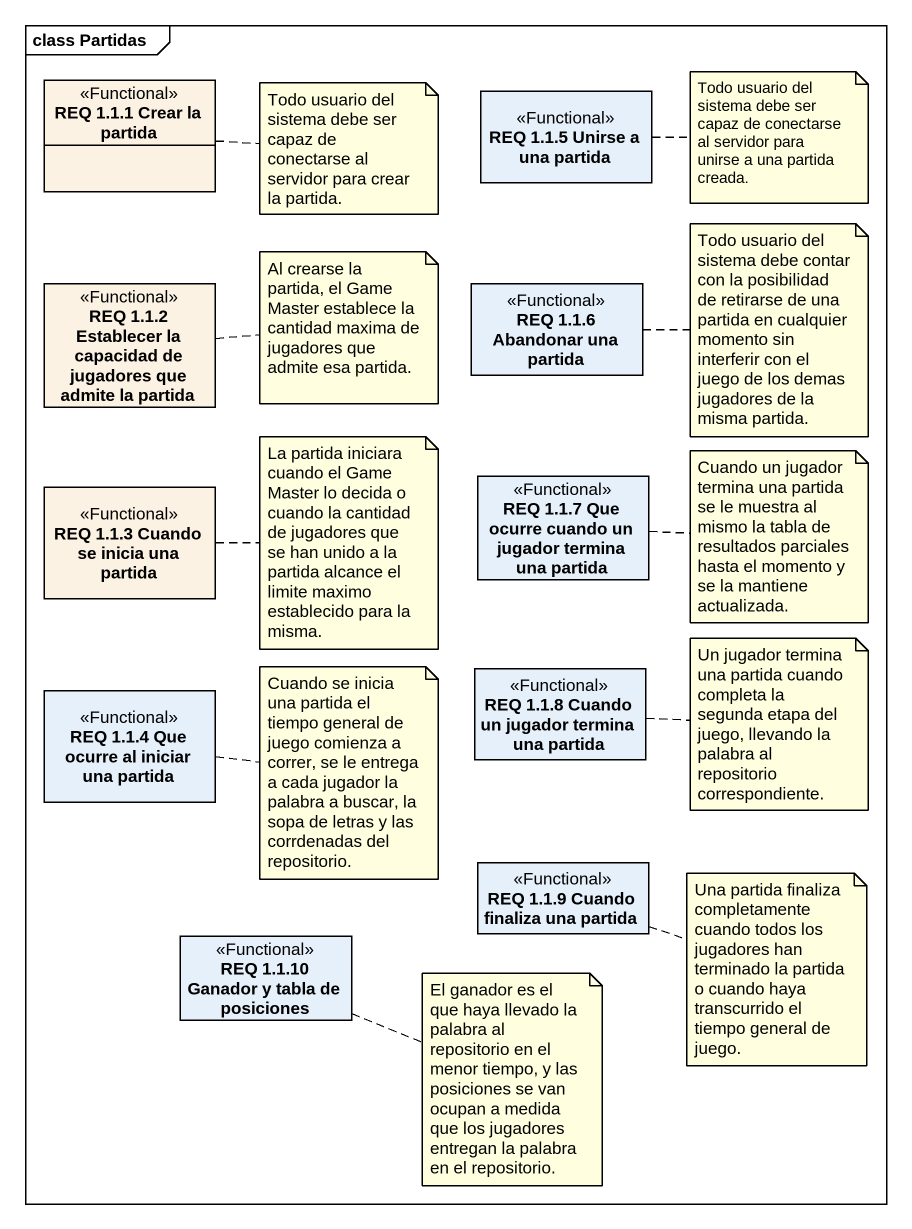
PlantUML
@startuml
mainframe class Partidas
hide circle
hide empty members
class "REQ 1.1.1 Crear la partida" as REQ_1_1_1_Crear_la_partida <<Functional>> #FCF2E3
class "REQ 1.1.5 Unirse a una partida" as REQ_1_1_5_Unirse_a_una <<Functional>>
class "REQ 1.1.2 Establecer la capacidad de jugadores que admite la partida" as REQ_1_1_2_Establecer_la <<Functional>> #FCF2E3
class "REQ 1.1.6 Abandonar una partida" as REQ_1_1_6_Abandonar_una <<Functional>>
class "REQ 1.1.3 Cuando se inicia una partida" as REQ_1_1_3_Cuando_se_inicia <<Functional>> #FCF2E3
class "REQ 1.1.7 Que ocurre cuando un jugador termina una partida" as REQ_1_1_7_Que_ocurre_cuando <<Functional>>
class "REQ 1.1.4 Que ocurre al iniciar una partida" as REQ_1_1_4_Que_ocurre_al <<Functional>>
class "REQ 1.1.8 Cuando un jugador termina una partida" as REQ_1_1_8_Cuando_un_jugador <<Functional>>
class "REQ 1.1.9 Cuando finaliza una partida" as REQ_1_1_9_Cuando_finaliza <<Functional>>
class "REQ 1.1.10 Ganador y tabla de posiciones" as REQ_1_1_10_Ganador_y_tabla <<Functional>>
note right of REQ_1_1_1_Crear_la_partida : Todo usuario del sistema debe ser capaz de conectarse al servidor para crear la partida.
note right of REQ_1_1_5_Unirse_a_una : Todo usuario del sistema debe ser capaz de conectarse al servidor para unirse a una partida creada.
note right of REQ_1_1_6_Abandonar_una : Todo usuario del sistema debe contar con la posibilidad de retirarse de una partida en cualquier momento sin interferir con el juego de los demas jugadores de la misma partida.
note right of REQ_1_1_2_Establecer_la : Al crearse la partida, el Game Master establece la cantidad maxima de jugadores que admite esa partida.
note right of REQ_1_1_3_Cuando_se_inicia : La partida iniciara cuando el Game Master lo decida o cuando la cantidad de jugadores que se han unido a la partida alcance el limite maximo establecido para la misma.
note right of REQ_1_1_7_Que_ocurre_cuando : Cuando un jugador termina una partida se le muestra al mismo la tabla de resultados parciales hasta el momento y se la mantiene actualizada.
note right of REQ_1_1_4_Que_ocurre_al : Cuando se inicia una partida el tiempo general de juego comienza a correr, se le entrega a cada jugador la palabra a buscar, la sopa de letras y las corrdenadas del repositorio.
note right of REQ_1_1_8_Cuando_un_jugador : Un jugador termina una partida cuando completa la segunda etapa del juego, llevando la palabra al repositorio correspondiente.
note right of REQ_1_1_9_Cuando_finaliza : Una partida finaliza completamente cuando todos los jugadores han terminado la partida o cuando haya transcurrido el tiempo general de juego.
note right of REQ_1_1_10_Ganador_y_tabla : El ganador es el que haya llevado la palabra al repositorio en el menor tiempo, y las posiciones se van ocupan a medida que los jugadores entregan la palabra en el repositorio.
@enduml
